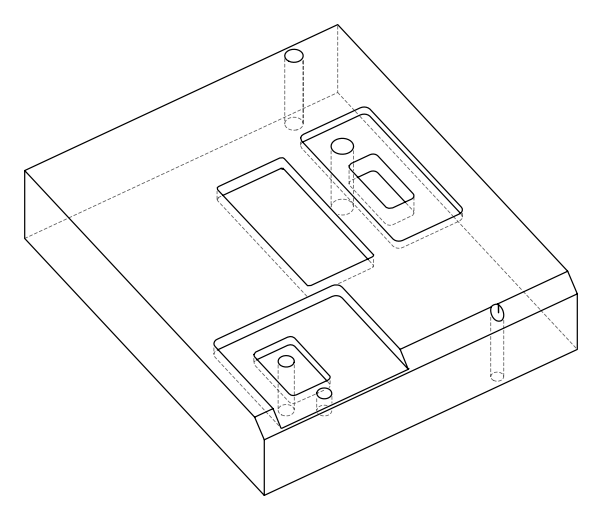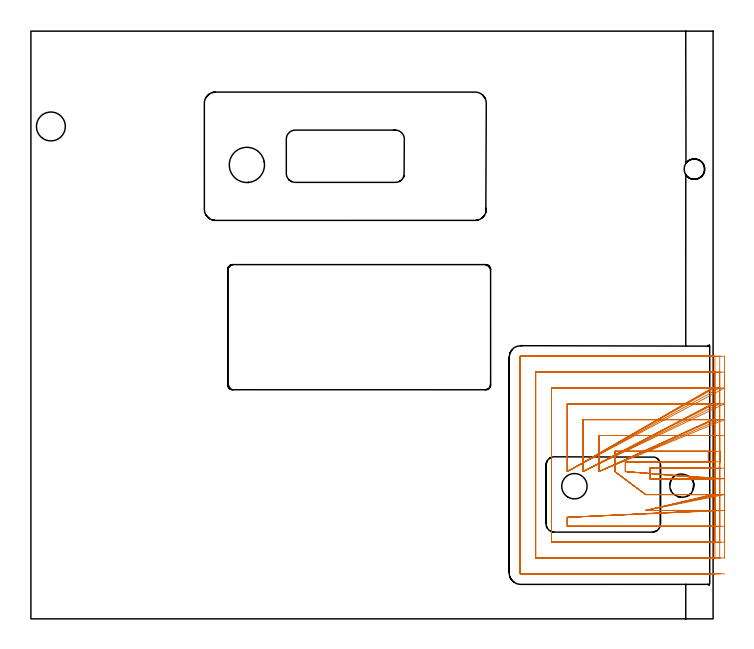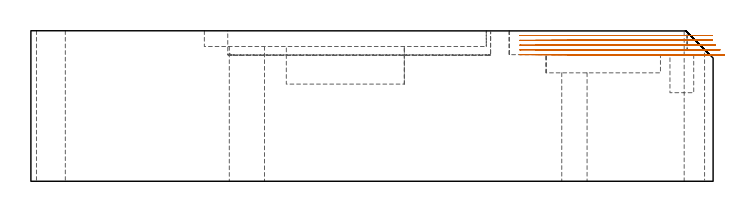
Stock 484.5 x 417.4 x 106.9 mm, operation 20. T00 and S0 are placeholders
(PLAN: 20 operations, 17 tool changes, 231.7 min)
(1 SPOT_DRILL | STEP1HOLE_1 | NXT0321_9005460120000 | 0.03 min | 2 mm3)
(2 SPOT_DRILL_1 | STEP1HOLE_2 | NXT0321_9005460120000 | 0.05 min | 182 mm3)
(3 SPOT_DRILL_2 | STEP1POCKET | NXT0321_9005460120000 | 0.03 min | 1841 mm3)
(4 INDEXABLE_INSERT_DRILL_THROUGH_HOLE_FROM_SOLID | STEP1HOLE | NXT0302_021 | 0.4 min | 52409 mm3)
(5 DRILL_BLIND_HOLE_INTO_CENTER | STEP1HOLE_1 | NXT0301_030 | 0.05 min | 216 mm3)
(6 GUN_DRILL_THROUGH_HOLE | STEP1HOLE_1 | UGT0307_001 | 0.51 min | 1904 mm3)
(7 SPADE_DRILL_TO_ENLARGE_THROUGH_HOLE | STEP1HOLE_1 | UGT0306_005 | 0.46 min | 15466 mm3)
(8 DRILL_BLIND_HOLE_INTO_CENTER_1 | STEP1HOLE_2 | NXT0301_058 | 0.06 min | 585 mm3)
(9 GUN_DRILL_THROUGH_HOLE_1 | STEP1HOLE_2 | UGT0307_005 | 0.52 min | 5085 mm3)
(10 DRILL_TO_ENLARGE_THROUGH_HOLE | STEP1HOLE_2 | NXT0301_101 | 0.45 min | 8279 mm3)
(11 DRILL_TO_ENLARGE_THROUGH_HOLE_1 | STEP1HOLE_2 | UGT0301_050 | 0.47 min | 21081 mm3)
(12 INDEXABLE_INSERT_DRILL_THROUGH_HOLE_FROM_SOLID_1 | STEP1HOLE_3 | NXT0302_007 | 0.33 min | 27146 mm3)
(13 DRILL_BLIND_HOLE_INTO_CENTER_2 | STEP1POCKET | NXT0301_128 | 0.12 min | 2990 mm3)
(14 MILL_ROUGH_BLIND_HOLE_CONTOUR | STEP1POCKET | NXT0201_013 | Spiral | 0.88 min | 5017 mm3)
(15 AREA_MILL | FG_CHAMFER_SURFACE | UGT0205_001 | 15.93 min | 71879 mm3)
(16 MILL_RECTANGULAR_POCKET | POCKET_RECTANGULAR_STRAIGHT | NXT0201_013 | Follow Part, ap 2.5, ae 75% | 15.98 min | 116583 mm3)
(17 MILL_RECTANGULAR_POCKET_1 | POCKET_RECTANGULAR_STRAIGHT_1 | UGT0201_084 | Follow Part, ap 1.5, ae 75% | 131.37 min | 288482 mm3)
(18 MILL_RECTANGULAR_POCKET_2 | POCKET_RECTANGULAR_STRAIGHT_2 | NXT0201_013 | Follow Part, ap 2.5, ae 75% | 16.98 min | 121421 mm3)
(19 MILL_RECTANGULAR_POCKET_3 | POCKET_RECTANGULAR_STRAIGHT_3 | NXT0201_011 | Follow Part, ap 3, ae 75% | 16.3 min | 163762 mm3)
(20 MILL_SLOT | SLOT_PARTIAL_RECTANGULAR | UGT0201_133 | Follow Part, ap 3.75, ae 75% | 30.75 min | 313902 mm3)
(TOOL NXT0321_9005460120000 | NC Spot Drill, 142deg, 12mm, Carbide, Uncoated | D12 PA142 FL30 Z2)
(TOOL NXT0302_021 | Index. Insert Drill 25mm [880-D2500L25-05] | D25 PA176 FL125 Z2)
(TOOL NXT0301_030 | Carbide Drill 5.9mm [860.1-0590-018A1-MM 2214] | D5.9 PA140 FL28 Z2)
(TOOL UGT0307_001 | Gun Drill 5 mm | D5 PA130 FL24 Z1)
(TOOL UGT0306_005 | Spade Drill 14.5mm | D14.5 PA132 FL10 Z2)
(TOOL NXT0301_058 | Carbide Drill 8.7mm [860.1-0870-026A1-MM 2214] | D8.7 PA140 FL47 Z2)
(TOOL UGT0307_005 | Gun Drill 8.3 mm | D8.3 PA130 FL24 Z1)
(TOOL NXT0301_101 | Carbide Drill 13mm [860.1-1300-104A1-MM 2214] | D13 PA140 FL123 Z2)
(TOOL UGT0301_050 | Twist Drill 20.5 mm | D20.5 PA118 FL145 Z2)
(TOOL NXT0302_007 | Index. Insert Drill 18mm [880-D1800L25-05] | D18 PA176 FL90 Z2)
(TOOL NXT0301_128 | Carbide Drill 12mm [861.1-1200-036A1-GP GC34] | D12 PA150 FL37.4 Z2)
(TOOL NXT0201_013 | ENDMILL 10mm | D10 FL30 Z4)
(TOOL UGT0205_001 | Chamfer Mill 20 x 3 x 45 deg. | D20 FL50 Z2)
(TOOL UGT0201_084 | End mill 6 mm | D6 R1 FL30 Z4)
(TOOL NXT0201_011 | ENDMILL 12mm [2P460-1200-NA 1630] | D12 FL38 Z6)
(TOOL UGT0201_133 | Carbide End Mill 15.0 | D15 FL30 Z4)
(OP 20 MILL_SLOT)
G17 G21 G94 G90
T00 M6
G54
G17 G0 G90 X484.1 Y106.996 S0 M3
G43 Z116.9 H0
Z103.5
G94 G1 X481.1 Y107. F250.
X481.001 F500.
X439.6
Y99.5
X481.001
X481.1
X484.1 Y99.496 F250.
X422.2 Y104.6 F500.
Y107.6 F250.
Y111.5 F500.
X480.999
X481.1
Y119.
X480.999
X414.7
Y107.6
Y104.6 F250.
X436.6 Y88.25 F500.
X439.6 F250.
X481.001 F500.
X481.1
X484.1 Y88.245 F250.
X436.6 Y77. F500.
X439.6 F250.
X481.001 F500.
X481.1
X484.1 Y76.993 F250.
X380.95 Y72.1 F500.
Y69.1 F250.
Y65.75 F500.
X481.001
X481.1
X484.1 Y65.741 F250.
Y130.255 F500.
X481.1 Y130.25 F250.
X480.999 F500.
X403.45
Y107.6
Y104.6 F250.
X484.1 Y141.507 F500.
X481.1 Y141.5 F250.
X480.999 F500.
X392.2
Y107.6
Y104.6 F250.
X484.1 Y152.759 F500.
X481.1 Y152.75 F250.
X480.999 F500.
X380.95
Y107.6
Y104.6 F250.
X484.1 Y164.014 F500.
X481.1 Y164. F250.
X480.999 F500.
X369.7
Y54.5
X481.001
X481.1
X484.1 Y54.487 F250.
Y175.277 F500.
X481.1 Y175.25 F250.
X480.999 F500.
X358.45
Y43.25
X481.001
X481.1
X484.1 Y43.223 F250.
X483.999 Y186.5 F500.
X480.999 F250.
X347.9 F500.
G3 X347.2 Y185.8 R0.7
G1 Y32.7
G3 X347.9 Y32. R0.7
G1 X481.001
X484.001 F250.
G0 X484.1 Y107. Z100.1
G1 X481.1
X439.6 F500.
Y99.5
X481.1
X484.1 F250.
X422.2 Y104.6 F500.
Y107.6 F250.
Y111.5 F500.
X481.1
Y111.587
Y119.
X414.7
Y107.6
Y104.6 F250.
X436.6 Y88.25 F500.
X439.6 F250.
X481.1 F500.
X484.1 F250.
X436.6 Y77. F500.
X439.6 F250.
X481.1 F500.
X484.1 F250.
X380.95 Y72.1 F500.
Y69.1 F250.
Y65.75 F500.
X481.1
X484.1 F250.
Y130.25 F500.
X481.1 F250.
X403.45 F500.
Y107.6
Y104.6 F250.
X484.1 Y141.5 F500.
X481.1 F250.
X392.2 F500.
Y107.6
Y104.6 F250.
X484.1 Y152.75 F500.
X481.1 F250.
X380.95 F500.
Y107.6
Y104.6 F250.
X484.1 Y164. F500.
X481.1 F250.
X369.7 F500.
Y54.5
X481.1
X484.1 F250.
Y175.25 F500.
X481.1 F250.
X358.45 F500.
Y43.25
X481.1
X484.1 F250.
Y186.5 F500.
X481.1 F250.
X347.9 F500.
G3 X347.2 Y185.8 R0.7
G1 Y32.7
G3 X347.9 Y32. R0.7
G1 X481.1
X484.1 F250.
G0 X485.8 Y107. Z96.7
G1 X482.8
X439.6 F500.
Y99.5
X482.8
X485.8 F250.
X422.2 Y104.6 F500.
Y107.6 F250.
Y111.5 F500.
X482.8
Y119.
X414.7
Y107.6
Y104.6 F250.
X436.6 Y88.25 F500.
X439.6 F250.
X482.8 F500.
X485.8 F250.
X436.6 Y77. F500.
X439.6 F250.
X482.8 F500.
X485.8 F250.
X380.95 Y72.1 F500.
Y69.1 F250.
Y65.75 F500.
X482.8
X485.8 F250.
Y130.25 F500.
X482.8 F250.
X403.45 F500.
Y107.6
Y104.6 F250.
X485.8 Y141.5 F500.
X482.8 F250.
X392.2 F500.
Y107.6
Y104.6 F250.
X485.8 Y152.75 F500.
X482.8 F250.
X380.95 F500.
Y107.6
Y104.6 F250.
X485.8 Y164. F500.
X482.8 F250.
X369.7 F500.
Y54.5
X482.8
X485.8 F250.
Y175.25 F500.
X482.8 F250.
X358.45 F500.
Y43.25
X482.8
X485.8 F250.
Y186.5 F500.
X482.8 F250.
X347.9 F500.
G3 X347.2 Y185.8 R0.7
G1 Y32.7
G3 X347.9 Y32. R0.7
G1 X482.8
X485.8 F250.
G0 Z116.9
X489.2 Y107.
Z93.3
G1 X486.2
X439.6 F500.
Y99.5
X486.2
X489.2 F250.
X422.2 Y104.6 F500.
Y107.6 F250.
Y111.5 F500.
X486.2
Y119.
X414.7
Y107.6
Y104.6 F250.
X436.6 Y88.25 F500.
X439.6 F250.
X486.2 F500.
X489.2 F250.
X436.6 Y77. F500.
X439.6 F250.
X486.2 F500.
X489.2 F250.
X380.95 Y72.1 F500.
Y69.1 F250.
Y65.75 F500.
X486.2
X489.2 F250.
Y130.25 F500.
X486.2 F250.
X403.45 F500.
Y107.6
Y104.6 F250.
X489.2 Y141.5 F500.
X486.2 F250.
X392.2 F500.
Y107.6
Y104.6 F250.
X489.2 Y152.75 F500.
X486.2 F250.
X380.95 F500.
Y107.6
Y104.6 F250.
X489.2 Y164. F500.
X486.2 F250.
X369.7 F500.
Y54.5
X486.2
X489.2 F250.
Y175.25 F500.
X486.2 F250.
X358.45 F500.
Y43.25
X486.2
X489.2 F250.
Y186.5 F500.
X486.2 F250.
X347.9 F500.
G3 X347.2 Y185.8 R0.7
G1 Y32.7
G3 X347.9 Y32. R0.7
G1 X486.2
X489.2 F250.
G0 Z116.9
X492.599 Y107.
Z89.9
G1 X489.599
X439.6 F500.
Y99.5
X489.599
X492.599 F250.
X422.2 Y104.6 F500.
Y107.6 F250.
Y111.5 F500.
X489.599
Y119.
X414.7
Y107.6
Y104.6 F250.
X436.6 Y88.25 F500.
X439.6 F250.
X489.599 F500.
X492.599 F250.
X436.6 Y77. F500.
X439.6 F250.
X489.599 F500.
X492.599 F250.
X380.95 Y72.1 F500.
Y69.1 F250.
Y65.75 F500.
X489.599
X492.599 F250.
Y130.25
X489.599
X403.45 F500.
Y107.6
Y104.6 F250.
X492.599 Y141.5 F500.
X489.599 F250.
X392.2 F500.
Y107.6
Y104.6 F250.
X492.599 Y152.75 F500.
X489.599 F250.
X380.95 F500.
Y107.6
Y104.6 F250.
X492.599 Y164. F500.
X489.599 F250.
X369.7 F500.
Y54.5
X489.599
X492.599 F250.
Y175.25
X489.599
X358.45 F500.
Y43.25
X489.599
X492.599 F250.
Y186.5
X489.599
X347.9 F500.
G3 X347.2 Y185.8 R0.7
G1 Y32.7
G3 X347.9 Y32. R0.7
G1 X489.599
X492.599 F250.
G0 Z116.9
M5
M2
